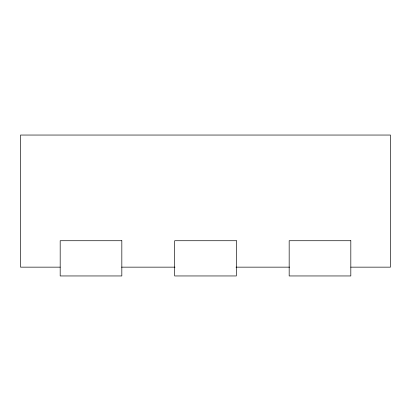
<?xml version="1.0" encoding="UTF-8"?>
<svg xmlns="http://www.w3.org/2000/svg" width="411" height="411" viewBox="0 0 411 411"><rect width="100%" height="100%" fill="white"/><g stroke="black" fill="none" stroke-linecap="round" stroke-linejoin="round"><path stroke-width="0.62" d="M60.181 267.15L20.55 267.15L20.55 135.044L390.45 135.044L390.45 267.15L350.819 267.15M121.63 267.15L175.004 267.15M235.996 267.15L289.555 267.15M121.831 240.728L60.181 240.728L60.181 275.956L121.831 275.956L121.831 240.728M236.325 240.728L174.675 240.728L174.675 275.956L236.325 275.956L236.325 240.728M350.819 240.728L289.169 240.728L289.169 275.956L350.819 275.956L350.819 240.728"/></g></svg>
